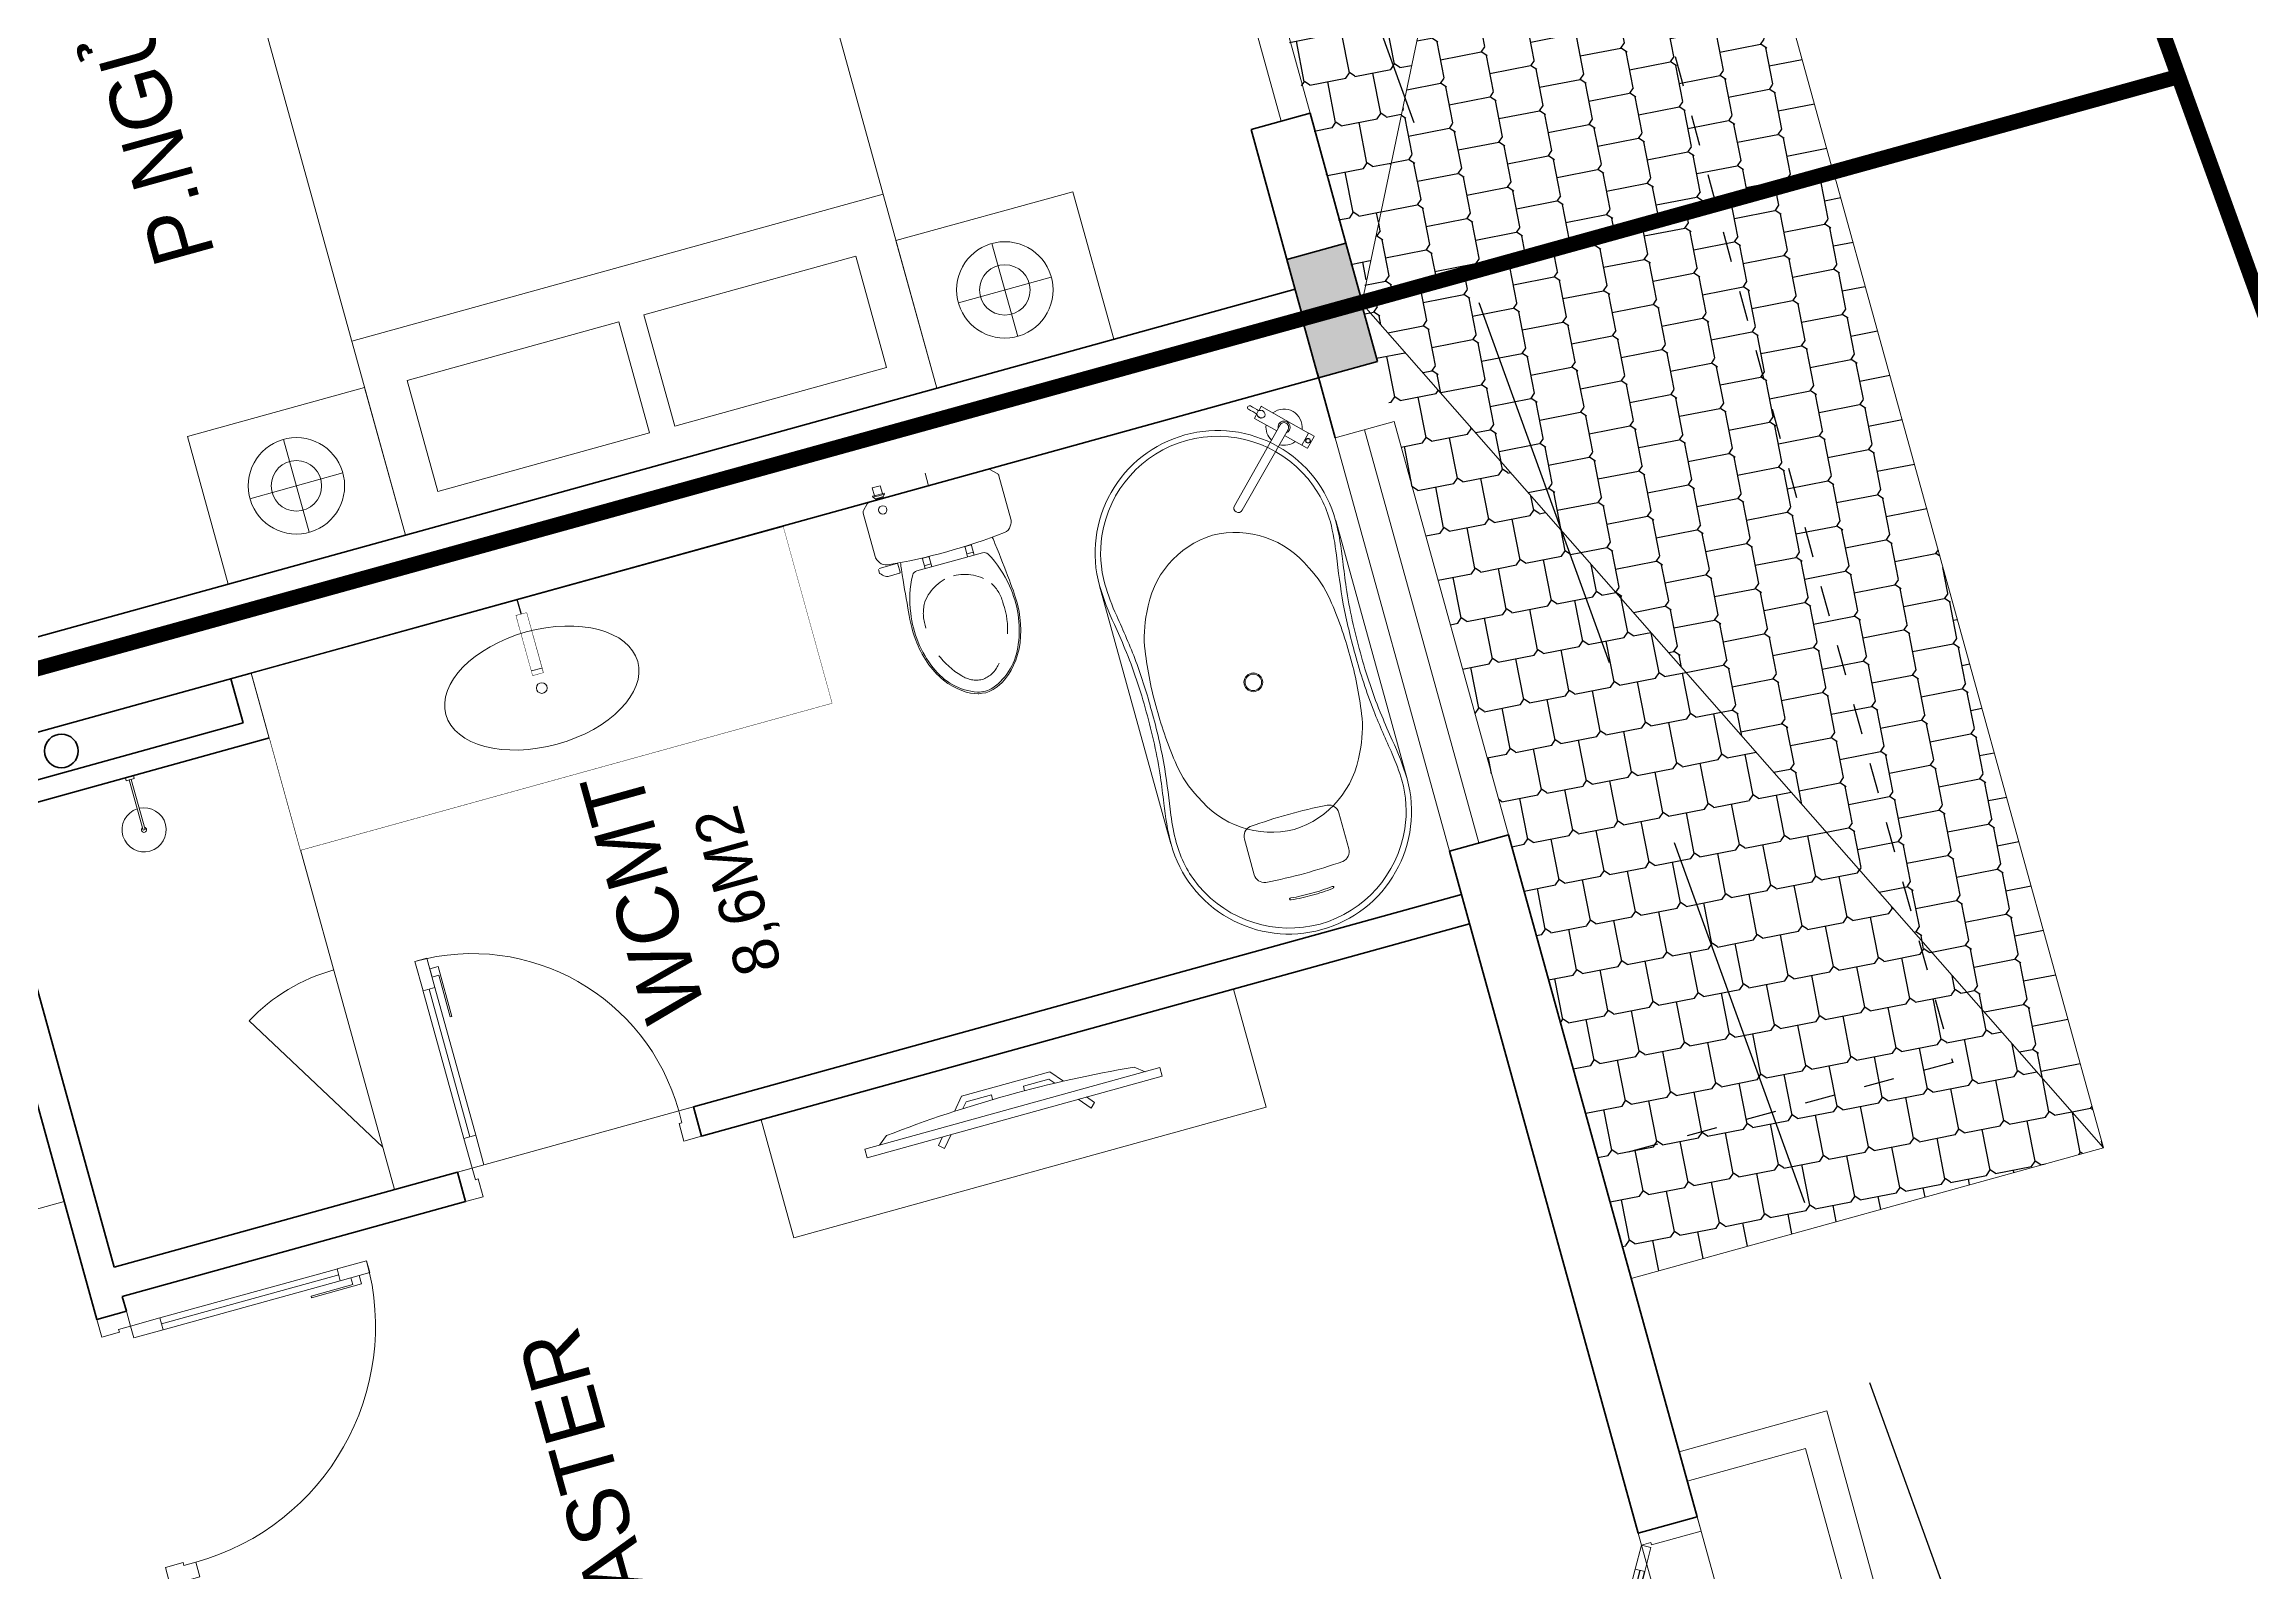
# Model space of a CAD drawing. Header units: metres. Extents: x 568332 to 569219, y 2065964 to 2066430.
# Drawn here: x 568553.8 to 568561.01, y 2066350.83 to 2066355.82 of the extents above; entities that cross this region are included whole.
import ezdxf

# ---------------------------------------------------------------- set-up
doc = ezdxf.new("R2010")
doc.units = ezdxf.units.M
for name, pattern in [('$AUDIT_BAD_LTYPE2', [0]), ('CENTER', [2, 1.25, -0.25, 0.25, -0.25]), ('HIDDEN', [0.375, 0.25, -0.125]), ('xref-thap C (mb tang 32-2)$0$HIDDEN', [0.375, 0.25, -0.125])]:
    doc.linetypes.add(name, pattern=pattern)
doc.layers.get('0').update_dxf_attribs({"linetype": 'CONTINUOUS'})
doc.layers.get('DEFPOINTS').update_dxf_attribs({"linetype": 'CONTINUOUS'})
for name, color, linetype, lineweight in [('-CENTER', 143, 'CENTER', 13), ('-CONCRETE', 1, 'CONTINUOUS', 35), ('-DIM', 9, 'CONTINUOUS', 13), ('-DOOR', 137, 'CONTINUOUS', 9), ('-FURNITURE', 46, 'CONTINUOUS', 9), ('-LINE1', 7, 'CONTINUOUS', 18), ('-LINE2', 252, 'CONTINUOUS', 9), ('-TEXT', 7, 'CONTINUOUS', 15), ('-WALL', 4, 'CONTINUOUS', 35), ('TEXT25', 2, 'CONTINUOUS', 13)]:
    doc.layers.add(name, color=color, linetype=linetype, lineweight=lineweight)
for name, color, linetype in [('-RANH GIOI LO DAT', 12, 'CONTINUOUS'), ('13. NET HATCH', 252, 'CONTINUOUS'), ('APOLIC', 7, 'CONTINUOUS'), ('RANHGIOI', 2, 'HIDDEN')]:
    doc.layers.add(name, color=color, linetype=linetype)
doc.styles.add('SVN_AVO_thuong', font='')
doc.styles.add('T1', font='', dxfattribs={"height": 200})
doc.styles.add('vnavanth', font='', dxfattribs={"width": 0.8})
doc.styles.get('SVN_AVO_thuong').set_extended_font_data('SVN-Avo')
doc.styles.get('T1').set_extended_font_data('VNgeometric Light')
doc.styles.get('vnavanth').set_extended_font_data('.VnAvantH')

# ---------------------------------------------------------------- blocks, each defined once
blk = doc.blocks.new('*U149')
at = {"linetype": '$AUDIT_BAD_LTYPE2'}
for p, q in [((70, 100), (70, 699.9999999999982)), ((90, 699.9999999999982), (90, 100))]:
    blk.add_line(p, q, dxfattribs=at)
for points in [[(50, 699.9999999999982), (90, 699.9999999999982), (90, 799.9999999999982), (50, 799.9999999999982), (50, 699.9999999999982)], [(50, 702.9059272893337), (50, 100)], [(50, 100), (90, 100), (90, 0), (50, 0), (50, 100)]]:
    blk.add_lwpolyline(points)
for points in [[(118.2698876160139, 594.5156181119073), (118.2698876160139, 764.1349438079906), (90, 764.1349438079906), (90, 735.8650561920058), (112.6159100928053, 735.8650561920058), (112.6159100928053, 594.5156181119073)], [(0, 0), (50, 0), (50, -40), (60, -40), (60, -99.99999999999272), (0, -99.99999999999272)], [(899.9999999999982, 1.3252863207713e-28), (849.9999999999982, 1.3252863207713e-28), (849.9999999999982, -40.00000000000001), (839.9999999999982, -40.00000000000001), (839.9999999999982, -99.99999999999272), (899.9999999999982, -99.99999999999272)]]:
    blk.add_lwpolyline(points, close=True)
at = {"linetype": '$AUDIT_BAD_LTYPE2', "ltscale": 0.3}
blk.add_arc((50, 0), 799.9999999999982, 0, 90, dxfattribs=at)
blk = doc.blocks.new('A$C52EE6B0C')
for p, q in [((-17.20769670707523, 15.73427220259327), (17.21740616677562, 15.73427220259327)), ((-17.20769664159161, -15.76179078378482), (17.25286010079435, -15.76177874789573))]:
    blk.add_line(p, q)
for radius in [1.2047244094, 1.0625984252]:
    blk.add_circle((0.004854760598391294, -0.01375929062487558), radius)
for centre, radius, start, end in [((-17.24314525874797, -0.01207868778146803), 15.74633857169191, 90.00004679933201, 180.0060212317107), ((-17.25508472573711, 0.1019342582440004), 14.92367355756088, 89.89259614786677, 114.0143398310184), ((-18.18116453613038, -21.56814891623799), 37.31420158923805, 80.32537186998005, 88.55949406869577), ((-17.85723445771146, -16.41196067107376), 31.44385665188106, 80.95530103647799, 88.85173392611411), ((3.492732717044419, 116.0118507486186), 102.6900642221361, 260.8064278436171, 264.356453546728), ((10.00461303815246, 158.7953360565007), 145.2428134353977, 261.321760178495, 262.6566174950622), ((-0.8758374273893423, 77.0744670072454), 62.80248494290996, 262.9722866301048, 270.8034968767962), ((0.8855469487607479, 77.0744670072454), 62.80248494290996, 269.1965031232039, 277.0277133698951), ((-18.4352474148327, 226.8786012548953), 214.5500408366301, 276.9922117853802, 278.5967700074263), ((-9.994903516751947, 158.7953360565007), 145.2428134353977, 277.3433825049378, 278.678239821505), ((18.19087405753089, -21.56814891623799), 37.31420158923805, 91.44050593130423, 99.67462813001998), ((17.49661970126908, -11.01489087357186), 26.04177352760918, 90.57161639594337, 98.52623542419117), ((17.38028173809289, 0.6458196171442978), 14.38048270410287, 65.5240217261104, 90.57161639594337), ((17.25285478011938, -0.01207868778146803), 15.74633857169191, 359.9939787682893, 89.999953200668), ((-17.21041953764507, 0.001682114729192108), 15.03342542002128, 114.0143397923319, 180.0588324882195), ((-5.419667109847069, -2.205582012422383), 14.69270855791083, 98.51976196149644, 117.8512947361469), ((-0.2559751088847406, -36.67531980102649), 49.54707038386372, 89.69837733597764, 98.51976196149644), ((-0.4392543211579323, 89.40770245710155), 75.83928513553873, 265.3361413481834, 270.3355216603239), ((0.5786736126174219, 84.46415005414747), 70.89675459107134, 269.5362586194438, 275.7509718273354), ((0.26568463028525, -36.67531980102649), 49.54707038386372, 81.48023803850357, 90.30162266402236), ((5.429376631247578, -2.205582012422383), 14.69270855791083, 62.14870526385309, 81.48023803850357), ((17.03142645675689, -0.1205247127218172), 15.22249436628161, 0.4018525137937155, 65.5240217261104), ((-7.450100970658241, -0.4025184732163325), 12.18724008712164, 113.3669392692271, 178.1720206420629), ((7.459810492087854, -0.4025184732163325), 12.18724008712164, 1.827979357937088, 66.63306073077288), ((28.29923964393674, 2.770475775178056), 0.2863587186237817, 160.8078893687392, 185.677575747249), ((28.14528837171383, 2.82406351249665), 0.1233475539422422, 123.474108831765, 160.8078893687392), ((28.11764562025201, 2.865868186636362), 0.07323016681635565, 85.79124561711077, 123.474108831765), ((28.11499697584077, 2.829875804425683), 0.1093198730242431, 39.09426345110634, 85.79124561711077), ((27.9923979784362, 2.718469867249951), 0.2748749163090767, 4.941295606222266, 41.00239497281166), ((1.032724158198107, 0.0596931052277796), 27.11457574387047, 359.8447870516113, 5.677575747249001), ((1.841417531803017, 0.05082119413418695), 26.56153366930607, 359.8606935406443, 5.815426488843808), ((-17.24314525874797, -0.01544044824549928), 15.74633857169191, 179.9939787682893, 269.999953200668), ((-17.21041951692314, -0.02920073014684021), 15.03342545060523, 179.9411309193374, 245.9856601689816), ((-7.450100970658241, 0.3749993371893652), 12.18724008712164, 181.8279793579371, 246.6330607307729), ((7.459810492087854, 0.3749993371893652), 12.18724008712164, 293.3669392692271, 358.1720206420629), ((17.25285478011938, -0.01544044824549928), 15.74633857169191, 270.000046799332, 0.006021231710728335), ((17.0314264257031, 0.09300610912032425), 15.22249441194929, 294.4759783475301, 359.5981396082714), ((28.29923964393674, -2.797994911205024), 0.2863587186237817, 174.322424252751, 199.1921106312608), ((1.032724158198107, -0.08721224125474691), 27.11457574387047, 354.322424252751, 0.1552129483886985), ((27.9923979784362, -2.745989003276918), 0.2748749163090767, 318.9976050271883, 355.0587043937777), ((1.841417531803017, -0.07834033016115427), 26.56153366930607, 354.1845735111562, 0.1393064593556944), ((28.14528837171383, -2.851582648523618), 0.1233475539422422, 199.1921106312608, 236.525891168235), ((28.11764562025201, -2.89338732266333), 0.07323016681635565, 236.525891168235, 274.2087543828892), ((28.11499697584077, -2.85739494045265), 0.1093198730242431, 274.2087543828892, 320.9057365488936), ((-5.419667109847069, 2.178062876395416), 14.69270855791083, 242.1487052638531, 261.4802380385036), ((5.429376631247578, 2.178062876395416), 14.69270855791083, 278.5197619614964, 297.8512947361469), ((-17.25508472573711, -0.1294528978760354), 14.92367355756088, 245.9856601689816, 270.1074038521332), ((3.492732717044419, -116.0393693881924), 102.6900642221361, 95.64354645327202, 99.19357215638293), ((-0.2559751088847406, 36.64780066499952), 49.54707038386372, 261.4802380385036, 270.3016226640223), ((-0.4392543211579323, -89.43522109673359), 75.83928513553873, 89.66447833967614, 94.66385865181664), ((0.26568463028525, 36.64780066499952), 49.54707038386372, 269.6983773359776, 278.5197619614964), ((0.5786736126174219, -84.4916686937795), 70.89675459107134, 84.24902817266455, 90.4637413805562), ((-18.4352474148327, -226.9061198945274), 214.5500408366301, 81.40322999257371, 83.00778821461982), ((17.38028173809289, -0.6733382567763329), 14.38048270410287, 269.4283836040566, 294.4759782738896), ((-18.18116453613038, 21.54062978021102), 37.31420158923805, 271.4405059313042, 279.6746281300199), ((-17.85723445771146, 16.38444203144172), 31.44385665188106, 271.1482660738859, 279.044698963522), ((10.00461303815246, -158.8228551925276), 145.2428134353977, 97.3433825049378, 98.67823982150497), ((-0.8758374273893423, -77.10198614327237), 62.80248494290996, 89.19650312320385, 97.02771336989514), ((0.8855469487607479, -77.10198614327237), 62.80248494290996, 82.97228663010486, 90.80349687679617), ((-9.994903516751947, -158.8228551925276), 145.2428134353977, 81.32176017849503, 82.65661749506219), ((18.19087405753089, 21.54062978021102), 37.31420158923805, 260.32537186998, 268.5594940686958), ((17.49661970126908, 10.98737223393982), 26.04177352760918, 261.4737645758088, 269.4283836040566)]:
    blk.add_arc(centre, radius, start, end)
at = {"layer": 'DEFPOINTS'}
for tag, p in [('MODELNUMBER', (0, 0)), ('TRADENAME', (0, -0.001666666648816317)), ('PRODUCT', (0, -0.003333333355840296)), ('MATERIAL', (0, -0.005000000004656613))]:
    blk.add_attdef(tag, p, '', height=0.001, dxfattribs=at)
blk = doc.blocks.new('A$C4D835AF5')
at = {"layer": '-FURNITURE', "ltscale": 8}
for p, q in [((-3.937007874133997, 0.3346456687140744), (-3.937007874133997, 0.8661417323164642)), ((-3.856363968050573, 0.3149606298829895), (-3.917322834720835, 0.3149606298829895)), ((3.14960629917914, 0.905511811026372), (-3.897637795307674, 0.905511811026372)), ((-3.549881889834069, 0.4615121080132667), (-3.549881889834069, 0.4918150943994988)), ((-3.339881889871322, 0.4918150943994988), (-3.339881889871322, 0.4615121080132667)), ((-0.5905511811724864, 0), (-0.5905511811724864, -12.08661417319672)), ((0.5905511810560711, 0), (0.5905511810560711, -12.08661417319672)), ((3.14960629917914, -0.9055118109972682), (3.14960629917914, 0.905511811026372)), ((3.169291338417679, 0.8956692913197912), (3.14960629917914, 0.8956692913197912)), ((3.169291338417679, -0.8956692912906874), (3.169291338417679, 0.8956692913197912)), ((3.188976377830841, 0.905511811026372), (3.976377952611074, 0.905511811026372)), ((3.996062992024235, -0.8858222072885837), (3.996062992024235, 0.8858183881966397)), ((-3.937007874133997, -0.8661417323164642), (-3.937007874133997, -0.3346456698782276)), ((-3.859123134170659, -0.3149606298829895), (-3.917322834720835, -0.3149606298829895)), ((-0.5905511811724864, -0.9055118109972682), (-3.897637795307674, -0.9055118109972682)), ((-3.702086295757908, -0.4482994973659515), (-3.703305563307367, -0.4183928251150064)), ((-3.626116961007938, -0.4552132484968752), (-3.624325704469811, -0.4472871391335502)), ((-3.592593900160864, -0.4693618138844613), (-3.593808271281887, -0.4553162374941166)), ((-3.516390349017456, -0.4728221969853621), (-3.515662283170968, -0.4687519224826247)), ((-3.483023508393671, -0.4913916403020266), (-3.485677747870795, -0.4713251190551091)), ((-3.406740271369927, -0.4913916403020266), (-3.404085924616084, -0.4713243082514964)), ((-3.373373430629726, -0.4728221969853621), (-3.374101741297636, -0.4687505542242434)), ((-3.297169879544526, -0.4693618138844613), (-3.295955249399412, -0.4553132418950554)), ((-3.263646818697453, -0.4552132484968752), (-3.265438825008459, -0.4472838216461241)), ((-3.187677483947482, -0.4482994973659515), (-3.186458005278837, -0.4183876432944089)), ((3.14960629917914, -0.9055118109972682), (0.5905511810560711, -0.9055118109972682)), ((3.169291338417679, -0.8956692912906874), (3.14960629917914, -0.8956692912906874)), ((3.188976377830841, -0.9055118109972682), (3.976377952611074, -0.9055118109972682))]:
    blk.add_line(p, q, dxfattribs=at)
for radius in [0.3110236219999999, 0.264425112]:
    blk.add_circle((3.582677165279165, 0), radius, dxfattribs=at)
for centre, radius, start, end in [((-5.172746209602337, -0.009833991935011), 0.2398274364867001, 175.3988683949836, 267.683684738816), ((-5.162281866127159, 0.001097322150599211), 0.2496571373087167, 92.26055198415715, 178.0931381794738), ((-5.411562051915098, -2528.914153773454), 2529.164725280366, 89.9660810117202, 89.99457585702427), ((-3.897637795307674, 0.8661417323164642), 0.03937007869999999, 90, 180), ((-3.917322834720835, 0.334645669296151), 0.0196850394, 180, 270), ((-3.444696608930826, -0.1800324727082625), 0.6800319107999998, 90.0155575041171, 98.89806549202986), ((-3.445067178807221, -0.1800325420044828), 0.6800319804999999, 81.10193476241767, 89.98433540355451), ((-5.820766091346741e-11, 0), 2.3622047244, 22.54031043733562, 157.4596895626644), ((-5.820766091346741e-11, 0), 0.7874015747999998, 318.5903779145428, 221.4096220854572), ((-5.820766091346741e-11, 0), 0.5905511810999999, 0, 180), ((3.188976377830841, 0.8858267717296258), 0.0196850394, 90, 180), ((3.976377952611074, 0.8858267717296258), 0.0196850394, 0, 90), ((-4.563514047302306, 275.4393603570643), 275.6895205756396, 269.8713704548476, 270.134413801293), ((-3.917322834720835, -0.334645669296151), 0.0196850394, 90, 180), ((-3.897637795307674, -0.8661417323164642), 0.03937007869999999, 180, 270), ((-3.69050836347742, -0.4472920451080427), 0.01162168131717254, 184.9730588167124, 258.0340652050838), ((-3.646140178490896, -0.2514027326542418), 0.2124717066311285, 257.2815863172942, 272.5837431166033), ((-3.637047897733282, -0.4523756541602779), 0.01129324217511807, 272.4656825237923, 345.4476281752974), ((-3.581550852512009, -0.4681202150823083), 0.01111262650185997, 186.4149760746678, 247.4426638316044), ((-3.544597993255593, -0.2922010583861265), 0.190689105969796, 257.5175194414243, 274.7853332085882), ((-3.528885980602354, -0.4692233995883726), 0.01300354377461912, 270.8627506118385, 343.9333648868276), ((-3.471052158158273, -0.4887641616223846), 0.01225629918881619, 192.3790292665462, 260.142289403178), ((-3.445049900154117, -0.295684714539675), 0.2070703525339242, 262.2005895473907, 277.9341143868692), ((-3.417906698421575, -0.4895470514893532), 0.01131775609399448, 277.3077516790804, 350.6199838641652), ((-3.361692738719285, -0.4698820120247547), 0.01204505090893129, 194.128595859641, 259.0416995531207), ((-3.342932183295488, -0.2742454641556833), 0.2085271705549764, 264.2062775251951, 279.0284077801071), ((-3.310024282021914, -0.4671465401770547), 0.01304389132053663, 269.1875638990808, 350.2219325995679), ((-3.252893783501349, -0.4524938771792222), 0.01109156189044463, 194.1921654394817, 261.8514003855582), ((-3.243402015476022, -0.2392133744724561), 0.2245328352159587, 267.1755962354845, 281.6727780298017), ((-3.20032295252895, -0.4465554517519195), 0.01276517026006314, 280.6032237323427, 352.1473828500294), ((-5.820766091346741e-11, 0), 2.3622047244, 202.5403104373356, 255.4906014981622), ((-5.820766091346741e-11, 0), 2.3622047244, 284.5092583305358, 337.4596895626644), ((3.188976377830841, -0.8858267716132104), 0.0196850394, 180, 270), ((3.976377952611074, -0.8858267716132104), 0.0196850394, 270, 0), ((-5.820766091346741e-11, -12.08661417319672), 0.5905511810999999, 180, 0)]:
    blk.add_arc(centre, radius, start, end, dxfattribs=at)
blk.add_ellipse((-3.444881830888335, -0.001299991592532024), major_axis=(0.5549964930499999, 1.979270000163069e-05), ratio=0.8491940411667758, dxfattribs=at)
for tag, p in [('TRADENAME', (-0.004336408572271466, 0.006709126027999446)), ('MODELNUMBER', (-0.004336408572271466, 0.008375792705919594)), ('PRODUCT', (-0.004336408572271466, 0.005042459379183128)), ('MATERIAL', (-0.004336408572271466, 0.003375792701262981))]:
    blk.add_attdef(tag, p, '', height=0.0009999999999999998, dxfattribs=at)
blk = doc.blocks.new('A$C06914B9D')
at = {"layer": '-FURNITURE', "ltscale": 5}
for p, q in [((294.6599550954998, -1372.946706551127), (294.593063864857, -1495.269907747395)), ((614.665790906176, -1373.70155921299), (614.5996415428817, -1494.51505508367))]:
    blk.add_line(p, q, dxfattribs=at)
for centre, radius, start, end in [((328.8346441350877, -1372.66104604397), 34.19417278572232, 97.79750243114067, 180.4786434526077), ((449.6535268053412, -3017.262859358452), 1683.161974464355, 85.38531070553488, 94.27462811831235), ((580.4543413612992, -1373.438239138573), 34.19417278572232, 359.5587913520952, 82.23993242046836), ((328.802044255659, -1495.589171717875), 34.19417278572232, 179.4650466896836, 262.14618768116), ((580.4225383251905, -1494.74476924073), 34.19417278572232, 277.7037576780962, 0.384898782282091), ((449.2141993120313, 149.0575992399827), 1683.174451148718, 265.7381508570538, 274.6274353096679)]:
    blk.add_arc(centre, radius, start, end, dxfattribs=at)
at = {"layer": '-FURNITURE', "ltscale": 8}
ref = blk.add_blockref('A$C4D835AF5', (131.1496618650854, -111.8140449207276), dxfattribs=dict(at, xscale=-25.08682081009749, yscale=25.08682081009749, zscale=25.08682081009749, rotation=45.00000000000001))
ref.add_attrib('MODELNUMBER', 'K-T97328-4', (131.0602679159492, -111.5708033395931), dxfattribs={"layer": 'DEFPOINTS', "height": 0.02508682081009749, "rotation": 224.9999999245364})
ref.add_attrib('TRADENAME', 'PURIST', (131.0898330230266, -111.6003684485331), dxfattribs={"layer": 'DEFPOINTS', "height": 0.02508682081009749, "rotation": 224.9999999245364})
ref.add_attrib('PRODUCT', 'BATH FILLER', (131.1193981114775, -111.6299335351214), dxfattribs={"layer": 'DEFPOINTS', "height": 0.02508682081009749, "rotation": 224.9999999245364})
ref.add_attrib('MATERIAL', 'PREMIUM MATERIALS', (131.1489632185549, -111.6594986421987), dxfattribs={"layer": 'DEFPOINTS', "height": 0.02508682081009749, "rotation": 224.9999999245364})
at = {"layer": '-FURNITURE'}
ref = blk.add_blockref('A$C52EE6B0C', (450.3224925715476, -887.8775309827179), dxfattribs=dict(at, xscale=25.39829667096628, yscale=25.39829667096628, zscale=25.39829667096628, rotation=270))
ref.add_attrib('MODELNUMBER', 'K-1800', (450.3224925715476, -887.8775309827179), dxfattribs={"layer": 'DEFPOINTS', "height": 0.02539829667096628, "rotation": 270})
ref.add_attrib('TRADENAME', 'ABRAZO', (450.2801620643586, -897.8758592382073), dxfattribs={"layer": 'DEFPOINTS', "height": 0.02539829667096628, "rotation": 270})
ref.add_attrib('PRODUCT', 'BATH', (450.2378315906972, -897.8758592456579), dxfattribs={"layer": 'DEFPOINTS', "height": 0.02539829667096628, "rotation": 270})
ref.add_attrib('MATERIAL', 'LITHOCAST', (450.1955010872334, -897.8758592493832), dxfattribs={"layer": 'DEFPOINTS', "height": 0.02539829667096628, "rotation": 270})
blk = doc.blocks.new('shower')
for points in [[(180919.3447017173, -32316.45425928477), (180912.3337561736, -32316.45425928477), (180912.3337561736, -32146.62790954509), (180919.3447017173, -32146.62790954509)], [(180929.3839969719, -32326.62790954066), (180902.2944609144, -32326.62790954066), (180902.2944609144, -32316.45425928477), (180929.3839969719, -32316.45425928477)]]:
    blk.add_lwpolyline(points, close=True)
for radius, start, end in [(72, 272.7906698559544, 267.2093301440456), (8.346062492523743, 294.8355446212717, 245.1644553787283)]:
    blk.add_arc((180915.8392289462, -32146.62790954416), radius, start, end)
blk = doc.blocks.new('A$C18091ED7')
for p, q in [((9.957147995010018e-09, -42.13376978135784), (0, -3.786117304116488e-07)), ((146.1412317672475, -26.59467297248193), (179.181621938591, -26.59467296488583)), ((146.1412317672475, -26.59467297248193), (146.1412317680188, -30.17859706786112)), ((146.1412317680188, -30.17859706786112), (165.7503655985456, -30.17859706340823)), ((153.0594147269658, -36.79204952501459), (146.1412317680188, -30.17859706786112)), ((152.3191092506386, -2.717133611440659e-07), (152.3191092568413, -26.59467297093943)), ((152.3191092506386, -2.717133611440659e-07), (179.1816219322718, -2.654269337654114e-07)), ((153.0594147269658, -36.79204952501459), (165.7503656001572, -36.79204952192958)), ((153.0594147275151, -39.73033438943094), (153.0594147269658, -36.79204952501459)), ((153.0594147275151, -39.73033438943094), (178.4413164740145, -39.73033438349376)), ((153.0594147275151, -39.73033438943094), (178.4413164740145, -39.73033438349376)), ((153.0594147275151, -39.73033438943094), (153.0594147281554, -42.13376974494895)), ((185.3594994290725, -30.17859705851879), (165.7503655985456, -30.17859706340823)), ((178.4413164733487, -36.79204951884458), (165.7503656001572, -36.79204952192958)), ((185.3594994290725, -30.17859705851879), (178.4413164733487, -36.79204951884458)), ((178.4413164733487, -36.79204951884458), (178.4413164740145, -39.73033438349376)), ((178.4413164740145, -39.73033438349376), (178.4413164746547, -42.1337697392446)), ((179.1816219322718, -2.654269337654114e-07), (179.181621938591, -26.59467296488583)), ((179.181621938591, -26.59467296488583), (185.3594994283012, -26.59467296337243)), ((185.3594994283012, -26.59467296337243), (185.3594994290725, -30.17859705851879)), ((-83.25994817525861, -267.3592828898691), (-83.259948167517, -299.9634285944048)), ((-83.25994817257379, -278.4883151478134), (-83.25994817046012, -287.6388527823146)), ((-62.88950393904452, -265.3807882612164), (-81.28145355204106, -265.3807882657275)), ((-60.91100931491019, -267.3592828844266), (-60.91100930728498, -299.9634285889624)), ((60.9110093945892, -267.3592828557594), (60.9110094022144, -299.9634285600623)), ((62.88950401780676, -265.3807882316178), (81.2814536308033, -265.3807882273395)), ((83.25994825493763, -267.3592828505498), (83.25994826256283, -299.9634285550856)), ((83.25994825750604, -278.488315108727), (83.2599482596197, -287.6388527429954)), ((165.3959958605519, -261.9873972070927), (165.3959958671003, -289.7349902229907)), ((167.8691141396885, -259.5142789271486), (228.0810223811895, -259.5142789128586)), ((230.5541406641933, -274.3229751045001), (230.5541406613593, -261.9873971916386)), ((-60.91100930959874, -290.0299398849311), (-83.25994816994717, -290.0299398901407)), ((60.91100939990065, -290.029939856031), (83.25994826024908, -290.0299398510542)), ((167.8691141472664, -292.2081085020036), (206.7175896017579, -292.2081084926904))]:
    blk.add_line(p, q)
for points in [[(230.0000000517721, -218.5046414944518, -0.1374073801801567), (225.4781190853137, -234.6482587013161), (221.7949787454636, -240.7070387715066, -0.2360805181595358), (198.2560902649639, -255.4947853636986, -0.0519608230665726), (-198.2560901437319, -255.4947854572965, -0.236080518165078), (-221.7949786317113, -240.7070388760185), (-225.4781189743626, -234.6482588077488, -0.1374073801809237), (-229.9999999484608, -218.5046416030382), (-229.9999999831671, -71.98694829508895, -0.1989123673786679), (-226.3782021181105, -63.2431547633314), (-208.8906150607545, -45.75556769772083, -0.1989123673792025), (-200.1468215308087, -42.13376982865157), (9.971699910238385e-09, -42.13376978135784), (200.1468215506357, -42.13376973403501, -0.1989123673792025), (208.8906150822841, -45.75556759897154), (226.3782021480001, -63.24315465634572, -0.1989123673791691), (230.0000000170658, -71.98694818626973)], [(144.14367173758, -618.9627606730501, -0.2124047892419209), (26.30999211127346, -734.491494372196, -0.0276853236339062), (-0.5628229983012716, -738.609219571983, -0.0222792448073508), (-26.30999181118386, -734.4914943844487, -0.2124047892421136), (-144.1436714920528, -618.9627607410075, -0.1427957259999892), (-167.2376623962118, -428.0139674870588, -0.0930051380368448), (-127.9331820271946, -309.1271633332653, -0.2564387014614383), (-111.240849547703, -299.9634286007786), (4.746470949612558e-08, -299.9634285748762), (111.2408496426324, -299.9634285482753, -0.2564387014619951), (127.933182126606, -309.1271632729331, -0.0930051380368741), (167.2376625517572, -428.0139674081001, -0.1427957260000456)]]:
    blk.add_lwpolyline(points, format="xyb", close=True)
at = {"linetype": 'xref-thap C (mb tang 32-2)$0$HIDDEN', "ltscale": 100}
blk.add_lwpolyline([(61.00044987679576, -669.0176259216969, -0.1990312026443698), (1.417429302819073e-07, -698.769823720475, -0.1990312026443799), (-61.00044960746891, -669.0176259504806, -0.2189240232571595), (-131.9321382956405, -478.313622940972, -0.1537914605682739), (-112.4681372026971, -403.989815428853, -0.2367011859554165), (5.876427167095244e-08, -347.5870280214876, -0.2367011859554843), (112.4681373467611, -403.9898153757968, -0.1537914605681893), (131.9321384748619, -478.313622878748, -0.2189240232571754)], format="xyb", close=True, dxfattribs=at)
blk.add_circle((165.7503656100234, -78.39166221523192), 13.90362011701458)
for centre, radius, start, end in [((-81.28145355158267, -267.3592828894034), 1.978494623656905, 90.00000001354867, 180.0000000133402), ((-62.88950393858613, -267.3592828848923), 1.978494623656905, 1.334021322268115e-08, 90.00000001354867), ((62.88950401826514, -267.3592828552937), 1.978494623656905, 90.00000001354867, 180.0000000133402), ((81.28145363126168, -267.3592828510155), 1.978494623656905, 1.334021322268115e-08, 90.00000001354867), ((167.8691141402633, -261.9873972065106), 2.473118279571131, 90.00000001354867, 180.0000000133402), ((168.3527972659103, -224.7572911087773), 80.08895368617857, 306.4658507565522, 320.3122930343796), ((228.0810223845983, -274.3229751050822), 2.473118279571131, 320.3122930343796, 1.334021322268115e-08), ((167.8691141466952, -289.7349902224087), 2.473118279571131, 180.0000000133402, 270.0000000135486), ((206.717589598069, -276.6690117186226), 15.53909677420133, 270.0000000135486, 306.4658507565522)]:
    blk.add_arc(centre, radius, start, end)
for points, knots in [([(-155.6468228230951, -259.4535552573798), (-156.6353001506941, -267.2522313103836), (-164.2940232875517, -328.394745314552), (-169.1545302536251, -385.0939582949213), (-183.68571763406, -527.7705276800843), (-135.602968026873, -679.1126648240606), (-50.29344375100118, -735.2493608418445), (-19.70048385594782, -741.0901266933652), (1.531116140540689e-07, -743.6724421556864)], [130.6139379315478, 130.6139379315478, 130.6139379315478, 130.6139379315478, 152.8521090939923, 311.1293507817257, 417.703951170228, 561.3833927516608, 697.6926317810714, 710.812262267882, 710.812262267882, 710.812262267882, 710.812262267882]), ([(155.6468228994709, -259.4535551877343), (156.6353002305841, -267.2522312389628), (164.2940233960289, -328.3947452375724), (169.1545303888706, -385.0939582149149), (183.6857178367027, -527.7705275934422), (135.6029683008201, -679.1126647599449), (50.29344405157826, -735.2493608178338), (19.70048415924612, -741.0901266841101), (1.530679583083838e-07, -743.6724421554536)], [130.613937934949, 130.613937934949, 130.613937934949, 130.613937934949, 152.8521090939923, 311.1293507817257, 417.703951170228, 561.3833927516608, 697.6926317810714, 710.812262267882, 710.812262267882, 710.812262267882, 710.812262267882])]:
    blk.add_open_spline(points, degree=3, knots=knots)
blk = doc.blocks.new('*U18')
at = {"linetype": '$AUDIT_BAD_LTYPE2'}
for p, q in [((70, 100), (69.99999999999999, 599.9999999999982)), ((89.99999999999999, 599.9999999999982), (90, 100))]:
    blk.add_line(p, q, dxfattribs=at)
for points in [[(49.99999999999999, 599.9999999999982), (89.99999999999999, 599.9999999999982), (89.99999999999999, 699.9999999999982), (49.99999999999999, 699.9999999999982), (49.99999999999999, 599.9999999999982)], [(49.99999999999999, 602.9059272893337), (50, 100)], [(50, 100), (90, 100), (90, 0), (50, 0), (50, 100)]]:
    blk.add_lwpolyline(points)
for points in [[(118.2698876160139, 494.5156181119073), (118.2698876160139, 664.1349438079906), (89.99999999999999, 664.1349438079906), (89.99999999999999, 635.8650561920058), (112.6159100928053, 635.8650561920058), (112.6159100928053, 494.5156181119073)], [(0, 0), (50, 0), (50, -40), (60, -40), (60, -100.0001724930698), (0, -100.0001724930698)], [(799.9999999999982, 7.105427357601134e-15), (749.9999999999982, 7.105427357601134e-15), (749.9999999999982, -40), (739.9999999999982, -40), (739.9999999999982, -100.0001724930698), (799.9999999999982, -100.0001724930698)]]:
    blk.add_lwpolyline(points, close=True)
at = {"linetype": '$AUDIT_BAD_LTYPE2', "ltscale": 0.3}
blk.add_arc((50, 0), 699.9999999999982, 0, 90, dxfattribs=at)
blk = doc.blocks.new('Sink_Cicle')
blk.add_lwpolyline([(17.49999987077899, -50.00226151314564), (-17.49999987077899, -49.99773848685436), (-17.51615354442038, -252.2967581441626), (17.48384613892995, -252.3012811850058)], close=True)
blk.add_circle((0, -300), 17.5)
at = {"layer": 'DEFPOINTS'}
blk.add_line((0, -100), (0, 0), dxfattribs=at)
blk.add_wipeout([(17.499999870775355, -50.00226151314928), (-17.49999987078263, -49.99773848685436), (-17.516153544427652, -252.29675814416623), (17.48384613892631, -252.3012811850058)])
at = {"layer": '-FURNITURE', "linetype": 'Continuous'}
blk.add_ellipse((0, -300), major_axis=(-325, 0), ratio=0.5846153846153846, dxfattribs=at)
blk.add_line((-17.51421511289664, -237.2967582757119), (17.48578462866135, -237.3012813020032))
blk = doc.blocks.new('*U266')
at = {"ltscale": 300}
blk.add_lwpolyline([(0, 0), (1799.999999999778, 0), (1799.999999999778, -600), (0, -600)], close=True, dxfattribs=at)
blk.add_wipeout([(0, 7.275957614183426e-12), (1799.999999999768, 7.275957614183426e-12), (1799.999999999768, -600), (0, -600)], dxfattribs=at)
blk.add_blockref('Sink_Cicle', (899.999999999889, 0), dxfattribs=at)
blk = doc.blocks.new('A$C5C575821')
at = {"layer": '-CONCRETE'}
h = blk.add_hatch(color=256, dxfattribs=at)
h.dxf.hatch_style = 1
h.paths.add_polyline_path([(-0.00237559899687767, 200.0000000000146), (-0.00237559899687767, 1.455191522836685e-11), (199.9976244010031, 1.455191522836685e-11), (199.9976244010031, 200.0000000000146)])
blk.add_lwpolyline([(-0.00237559899687767, 1.455191522836685e-11), (199.9976244010031, 1.455191522836685e-11), (199.9976244010031, 200.0000000000146), (-0.00237559899687767, 200.0000000000146)], close=True, dxfattribs=at)
blk = doc.blocks.new('XR.MB.LM123$0$tvi 1')
blk.add_lwpolyline([(28.54445810673496, -2.291926648467779e-10), (28.54445810673496, -999.9999999999964), (-7.275957614183426e-12, -1000), (0, 0)], close=True)
for points in [[(28.54445810680045, -50.31958968611434), (52.37372755713295, -80.86315460130209)], [(-24.09820395050338, -235.5599978379832), (-39.09879504836863, -251.7939635238108)], [(0, -284.7849796677438), (-39.09879504836863, -251.7939635238108)], [(0, -255.9952397129928), (-24.09820395050338, -235.5599978379832)], [(69.66229681991535, -315.0836646851385), (111.1934016081432, -350.2927865858655), (111.193401608034, -649.712917566063), (69.68611289083492, -684.9110379843005)], [(89.09002233762294, -445.7449799550195), (89.09002233762294, -359.9578938602899), (70.91298945683957, -344.6203678706661)], [(89.09002233762294, -445.7449799550195), (73.49991829216015, -445.7449799550232)], [(89.09002233768115, -554.2550200447404), (89.09002233773936, -640.0421061392371), (70.91298945678864, -655.3796321293303)], [(89.09002233768115, -554.2550200447404), (73.49991829216015, -554.2550200447404)], [(0, -715.2150203320198), (-39.09879504836863, -748.2060364759491)], [(-24.09820395050338, -764.4400021620095), (-39.09879504836863, -748.2060364759491)], [(0, -744.004760287), (-24.09820395050338, -764.4400021620095)], [(28.54445810674224, -949.680410313882), (52.37372755713295, -919.1368453984578)]]:
    blk.add_lwpolyline(points)
blk.add_arc((-4025.16618952866, -499.9999999999964), 4099.025185406737, 354.1310878512652, 5.868912148527433)
blk = doc.blocks.new('*U265')
at = {"ltscale": 0.3}
for points in [[(1072.643610578382, 0, 0.4142135623730951), (50, 1022.643610578382, 0.4142135623730951)], [(1072.643610578382, 0, -0.4142135623730951), (2040.987560418049, 968.3439498396674, -0.4142135623730951)]]:
    blk.add_lwpolyline(points, format="xyb", dxfattribs=at)
for points in [[(851.5494122543907, 462.7747689338588), (136.6025403784438, 50)], [(849.0328054002757, 461.321805289191), (869.0328054002757, 426.6807891378135), (955.6353457787196, 476.6807891378135), (935.6353457787196, 511.321805289191), (849.0328054002757, 461.321805289191)], [(1288.979640634378, 434.1719749198335), (1268.979640634378, 399.5309587684561), (1182.377100255934, 449.5309587684561), (1202.377100255934, 484.1719749198335), (1288.979640634378, 434.1719749198335)], [(1286.463033780263, 435.6249385645013), (1954.385020039605, 50)], [(136.6025403784438, 50), (156.6025403784438, 15.35898384862245), (70, -34.64101615137755), (50, 0), (136.6025403784438, 50)], [(1954.385020039605, 50), (1934.385020039605, 15.35898384862253), (2020.987560418049, -34.64101615137747), (2040.987560418049, 0), (1954.385020039605, 50)]]:
    blk.add_lwpolyline(points)
for points in [[(743.545707174683, 433.0620551827448), (890.4403522002776, 517.8717180307864), (904.5752960082846, 493.3892771931872), (880.0928551707107, 479.2543333851949), (868.784900124308, 498.8402860552691), (746.3726959362873, 428.1655670152199)], [(0, 0), (50, 0), (50, -40), (60, -40), (60, -245.9999999543969), (0, -245.9999999543969)], [(2090.987560418049, 0), (2040.987560418049, 0), (2040.987560418049, -40), (2030.987560418049, -40), (2030.987560418049, -245.9999999543969), (2090.987560418049, -245.9999999543969)]]:
    blk.add_lwpolyline(points, close=True)
at = {"layer": 'APOLIC', "linetype": '$AUDIT_BAD_LTYPE2'}
for p, q in [((146.6025403784438, 32.67949192431123), (859.0328054002757, 444.0012972135023)), ((869.0328054002757, 426.6807891378135), (156.6025403784438, 15.35898384862245)), ((1268.979640634378, 399.5309587684561), (1934.385020039605, 15.35898384862253)), ((1944.385020039605, 32.67949192431138), (1278.979640634378, 416.8514668441449))]:
    blk.add_line(p, q, dxfattribs=at)
blk = doc.blocks.new('M30-T3')
at = {"layer": '13. NET HATCH'}
h = blk.add_hatch(dxfattribs=at)
h.set_pattern_fill('MAIGO-12', color=256, scale=299.9999999999999, angle=265.5747452238605)
h.set_pattern_definition([(265.5747452238605, (23244.23688142747, 16969.18643338827), (143.765938342483, -86.35018802819936), [120, -30, 120, -30]), (355.5747452238606, (23260.34954152457, 16982.98433846829), (155.3397134280492, 63.20263785706675), [134.9999999999999, -164.9999999999999]), (310.5747452238605, (23246.55163644458, 16999.09699856536), (143.7659383452181, -86.35018802984217), [21.213203436, -403.0508652]), (40.57474522386053, (23244.23688142747, 16969.18643338827), (155.3397134310046, 63.20263785826918), [21.213203436, -403.0508652])])
h.paths.add_polyline_path([(201374.1498823807, -901840.121537137), (204199.4385777008, -900472.8636027242), (202396.3249353481, -900472.8656638836), (201293.2089238797, -900472.8656638834)])
h.paths.add_polyline_path([(200893.2089238794, -902072.8656638832), (201374.1498823807, -901840.121537137), (201293.2089238797, -900472.8656638834), (200893.2089238797, -900472.8656638833)])
h = blk.add_hatch(dxfattribs=at)
h.set_pattern_fill('MAIGO-12', color=256, scale=299.9999999999999, angle=-4.425254776139478)
h.set_pattern_definition([(355.5747452238606, (23340.91284200997, 17051.97386386816), (86.35018802819933, 143.765938342483), [119.9999999999999, -29.99999999999999, 119.9999999999999, -29.99999999999999]), (85.57474522386052, (23327.11493693001, 17068.08652396523), (-63.20263785706678, 155.3397134280493), [134.9999999999999, -164.9999999999999]), (40.57474522386053, (23311.00227683294, 17054.28861888521), (86.35018802984214, 143.7659383452181), [21.213203436, -403.0508652]), (130.5747452238605, (23340.91284200997, 17051.97386386816), (-63.20263785826921, 155.3397134310046), [21.213203436, -403.0508652])])
h.paths.add_polyline_path([(204199.4385639442, -900472.8656638839), (203872.8173454385, -900630.929085467), (202760.8788671843, -901169.0349496948), (201374.1498823807, -901840.121537137), (204199.4400273271, -901672.8655516964)])
h.paths.add_polyline_path([(204199.4405105353, -902072.8656638833), (204199.4400273271, -901672.8655516964), (201374.1498823807, -901840.121537137), (200893.2089238794, -902072.8656638832)])
at = {"layer": '-CONCRETE'}
blk.add_circle((203919.4685680755, -895991.6853241392, 5.66516857499076e-09), 55, dxfattribs=at)
at = {"layer": '-DOOR'}
for points in [[(200085.8729311353, -900272.9404821454), (198385.8702158453, -900272.8424104917), (198385.860102364, -900472.8656638823), (200085.8612586553, -900472.9637354466)], [(202396.3249353567, -900372.8656640844), (203796.3249353567, -900372.8654774454)]]:
    blk.add_lwpolyline(points, dxfattribs=at)
blk.add_lwpolyline([(202396.3249353481, -900272.8656638835), (203796.3249353481, -900272.8656638839), (203796.3249353481, -900472.8656638839), (202396.3249353481, -900472.8656638836)], close=True, dxfattribs=at)
at = {"layer": '-FURNITURE'}
blk.add_line((202249.4433301818, -896658.2986617282), (203999.4433301818, -896658.2986617282), dxfattribs=at)
blk.add_lwpolyline([(202393.2170145577, -896658.2986617282), (202906.8576351615, -896348.1804377141)], dxfattribs=at)
blk.add_lwpolyline([(202149.4433301818, -899473.215963772), (201749.4433301818, -899473.215963772), (201749.4433301818, -897873.2159637725), (202149.4433301818, -897873.2159637725)], close=True, dxfattribs=at)
blk.add_arc((202393.2170145577, -896658.2986617282), 600, 0, 31.12210928823411, dxfattribs=at)
at = {"layer": '-LINE1'}
for p, q in [((202499.4433301818, -894608.2986617282), (202499.4433301818, -895608.2986617282)), ((200205.8607457916, -900472.9590301967), (200205.8376690593, -900872.9778530526)), ((200305.8607456252, -900472.964799108), (200305.8318998779, -900972.9854145289)), ((200893.2089238794, -902072.8656638832), (200893.2089238797, -900472.865663883)), ((204199.4385777034, -900472.8656628758), (204199.4405105353, -902072.8656638833)), ((200205.8376690593, -900872.9778530526), (198265.8376744593, -900872.8282891569)), ((200305.8318998779, -900972.9854145289), (198165.8319058176, -900972.82072738)), ((204199.4405105353, -902072.8656638833), (200893.2089238794, -902072.8656638832))]:
    blk.add_line(p, q, dxfattribs=at)
blk.add_lwpolyline([(200893.2089238794, -902072.8656638832), (204199.4385777034, -900472.8656638837)], dxfattribs=at)
at = {"layer": '-LINE2'}
blk.add_line((202249.4433301818, -897671.2503036854), (202249.4433301818, -896871.2503036854), dxfattribs=at)
at = {"layer": '-RANH GIOI LO DAT', "linetype": 'HIDDEN', "ltscale": 10, "const_width": 50}
blk.add_lwpolyline([(204199.4457056917, -903241.9539944378), (204199.4457064277, -883353.7948189313), (195199.4457063907, -883353.7948185992), (195199.4457063907, -903938.4568865309)], close=True, dxfattribs=at)
at = {"layer": '-WALL'}
for p, q in [((204199.4433301818, -886858.2799302337), (204199.4385777034, -900272.8656628758)), ((202099.3092005027, -895608.2986617282), (203999.4433301818, -895608.2986617282)), ((202099.3092005027, -895608.2986617282), (202099.3092005027, -895708.2986617282)), ((202099.3092005027, -895708.2986617282), (202149.4433301818, -895708.2986617282)), ((202149.4433301818, -895708.2986617282), (202149.4433301818, -896871.2503036854)), ((202249.4433301818, -895708.2986617282), (202249.4433301818, -896871.2503036854)), ((202249.4433301818, -895708.2986617282), (203999.4433301818, -895708.2986617282)), ((203779.3296928619, -896658.2986617272), (203779.3296928675, -895708.2986617254)), ((203849.3296928619, -896588.2986617272), (203849.3296928675, -895708.2986617254)), ((203849.3296928619, -896588.2986617272), (203999.3296928619, -896588.2986617272)), ((203779.3296928619, -896658.2986617272), (203999.3296928618, -896658.2986617272)), ((202249.4433301818, -896871.2503036854), (202149.4433301818, -896871.2503036854)), ((202149.4433301818, -897671.2503036854), (202149.4433301818, -900272.8656638834)), ((202249.4433301818, -897671.2503036854), (202149.4433301818, -897671.2503036854)), ((202249.4433301818, -897671.2503036854), (202249.4433301818, -900272.8656638834)), ((202396.3249353481, -900272.8656638835), (200085.860102364, -900272.865663883)), ((202396.3249353481, -900472.8656638836), (202396.3249353481, -900272.8656638835)), ((203796.3249353481, -900272.8656638839), (204014.3231572217, -900272.8656638839)), ((200085.8601023639, -900472.8656638832), (202396.3249353481, -900472.8656638836))]:
    blk.add_line(p, q, dxfattribs=at)
blk.add_lwpolyline([(200085.8601023639, -900472.8656638832), (200085.860102364, -900272.8656638828)], dxfattribs=at)
at = {"layer": 'DEFPOINTS', "linetype": 'HIDDEN', "ltscale": 5}
for p, q in [((201293.2089238795, -901672.8656638833), (201293.2089238797, -900472.8656638832)), ((204106.5738939226, -901672.8656638834), (201293.2089238795, -901672.8656638833))]:
    blk.add_line(p, q, dxfattribs=at)
at = {"layer": '-DOOR'}
for name, p, rotation in [('*U149', (202099.3092005027, -895708.2986617282), 180), ('*U18', (202249.4433301818, -896871.2503036854), 270)]:
    blk.add_blockref(name, p, dxfattribs=dict(at, rotation=rotation))
at = {"layer": '-DOOR', "xscale": -0.8130081300813006, "yscale": 0.8130081300813008, "zscale": 0.8130081300813007}
blk.add_blockref('*U265', (200085.860102364, -900272.8656638828), dxfattribs=at)
at = {"layer": '-FURNITURE', "rotation": 90.00000000000001}
blk.add_blockref('shower', (171452.7017833238, -1077099.13789067), dxfattribs=at)
at = {"layer": '-FURNITURE', "extrusion": (0, 0, -1), "rotation": 179.9963102775916}
blk.add_blockref('XR.MB.LM123$0$tvi 1', (-201938.2821278902, -899173.215962721), dxfattribs=at)
at = {"layer": '-FURNITURE', "xscale": -1, "rotation": 269.9963422654919}
blk.add_blockref('A$C18091ED7', (204041.5770999632, -898951.9195980595), dxfattribs=at)
at = {"layer": '-WALL'}
blk.add_blockref('A$C5C575821', (203999.4409533024, -900472.8656628758), dxfattribs=at)
at = {"xscale": -1, "rotation": 270}
blk.add_blockref('A$C06914B9D', (203986.1419964118, -900252.6311001694), dxfattribs=at)
at = {"layer": 'TEXT25'}
for s, height, style, p in [('P. NGỦ MASTER', 200, 'SVN_AVO_thuong', (199558.1532543585, -897114.5135264595)), ('WCMT', 200, 'SVN_AVO_thuong', (202540.3173019204, -897794.5545161257)), ('8,6M2', 150, 'T1', (202611.6799940385, -898072.1967016878))]:
    blk.add_text(s, height=height, rotation=359.9999999899487, dxfattribs=dict(at, style=style)).set_placement(p)
at = {"layer": '-FURNITURE', "extrusion": (0, 0, -1), "xscale": -1, "zscale": -1, "rotation": 90}
blk.add_blockref('*U266', (-203999.4433301818, -896658.2986617282), dxfattribs=at)
at = {"layer": '-WALL'}
blk.add_line((203999.4385777034, -900272.8656638839), (203999.4385777034, -895608.2986617282), dxfattribs=at)
blk = doc.blocks.new('A$C8a974c9c')
for p, q in [((1750.087982669494, 2957.416116623174), (1750.087982669657, 2642.58393779996)), ((1592.671893257969, 2800.000027211493), (1907.504072081182, 2800.000027211652)), ((1342.999452652235, 2500.000027214177), (1342.999452652119, 700.000027214177)), ((1750.087982669345, 242.5839378051005), (1750.087982669549, 557.4161166283138)), ((1592.67189325784, 400.0000272168018), (1907.504072081053, 400.0000272166017))]:
    blk.add_line(p, q)
for points in [[(1999.999452652235, 3100.000027209127), (1500.176512686827, 3100.000027209127), (1500.176512686827, 2500.000027214177), (1999.999452652235, 2500.000027214177)], [(1890.999452652235, 2360.000027214177), (1514.499452652235, 2360.000027214177), (1514.499452652148, 1642.500027214177), (1890.999452652148, 1642.500027214177)], [(1890.99945265209, 840.000027214177), (1514.49945265209, 840.000027214177), (1514.499452652148, 1557.500027214177), (1890.999452652148, 1557.500027214177)], [(1999.999452652119, 100.0000272192265), (1500.17651268671, 100.0000272192265), (1500.17651268671, 700.000027214177), (1999.999452652119, 700.000027214177)]]:
    blk.add_lwpolyline(points, close=True)
blk.add_lwpolyline([(1999.999452652235, 2500.000027214177), (-0.0005473477649502456, 2500.000027214177), (-0.0005473478813655674, 700.000027214177), (1999.999452652119, 700.000027214177), (1999.999452652235, 2500.000027214177)])
for centre, radius in [((1750.087982669561, 2800.000027211581), 157.4160894116067), ((1750.087982669561, 2800.000027211581), 82.41608941160666), ((1750.087982669432, 400.0000272166926), 157.4160894116067), ((1750.087982669432, 400.0000272166926), 82.41608941160666)]:
    blk.add_circle(centre, radius)
blk = doc.blocks.new('M31-T3')
at = {"layer": '13. NET HATCH'}
h = blk.add_hatch(dxfattribs=at)
h.set_pattern_fill('MAIGO-12', color=256, scale=300, angle=-4.42525477613589)
h.set_pattern_definition([(355.5747452238641, (29151.1469492442, 16093.56138451595), (86.35018802819033, 143.7659383424884), [120, -30, 120, -30]), (85.5747452238641, (29137.34904416424, 16109.67404461303), (-63.2026378570765, 155.3397134280453), [135, -165]), (40.57474522386411, (29121.23638406716, 16095.87613953301), (86.35018802983315, 143.7659383452235), [21.213203436, -403.0508652]), (130.5747452238641, (29151.1469492442, 16093.56138451595), (-63.20263785827893, 155.3397134310006), [21.213203436, -403.0508652])])
h.paths.add_polyline_path([(197655.4625192586, -968839.2778757926), (196991.8264713555, -968496.9672980253), (196219.1185399211, -968098.3962751122), (195244.8229597874, -967595.8441849936), (195033.3218111358, -967481.9248599646), (195033.3218112024, -968681.7987425524)])
h.paths.add_polyline_path([(195033.3218112024, -968681.7987425524), (195033.3218112343, -969081.9453161719), (198134.1586224562, -969086.1944502889), (197655.4625192586, -968839.2778757926)])
h = blk.add_hatch(dxfattribs=at)
h.set_pattern_fill('MAIGO-12', color=256, scale=300, angle=265.5747452238641)
h.set_pattern_definition([(265.5747452238641, (29054.47098866169, 16010.77395403618), (143.7659383424884, -86.35018802819036), [120, -30, 120, -30]), (355.5747452238641, (29070.58364875879, 16024.57185911608), (155.3397134280453, 63.20263785707647), [135, -165]), (310.5747452238641, (29056.7857436788, 16040.68451921316), (143.7659383452235, -86.35018802983318), [21.213203436, -403.0508652]), (40.57474522386411, (29054.47098866169, 16010.77395403618), (155.3397134310006, 63.20263785827891), [21.213203436, -403.0508652])])
h.paths.add_polyline_path([(198136.3511300333, -967486.1959525049), (197834.4585891158, -967485.7822635646), (197736.3515055873, -967485.6478256108), (197595.2596581411, -968808.2245955534), (198134.1586224562, -969086.1944502889)])
h.paths.add_polyline_path([(197736.3515055873, -967485.6478256108), (197443.3829388043, -967485.2463653572), (195033.3218111358, -967483.7895139168), (196816.7200072914, -968406.6455093371), (197595.2596581411, -968808.2245955534)])
at = {"layer": '-DOOR'}
for points in [[(197073.3830216104, -967389.1721311959), (195673.3830216103, -967389.1721311959)], [(195673.3830216104, -967486.7669863844), (197073.3830216104, -967486.7669863844)]]:
    blk.add_lwpolyline(points, dxfattribs=at)
at = {"layer": '-LINE1'}
for p, q in [((195033.3218112636, -967486.7496284377), (195033.3218112343, -969081.9928743476)), ((195033.3218112343, -969081.9928743476), (198134.1586224562, -969086.1944502889))]:
    blk.add_line(p, q, dxfattribs=at)
blk.add_lwpolyline([(198134.1586224562, -969086.1944502889), (195033.3218112317, -967486.7496284377)], dxfattribs=at)
at = {"layer": '-RANH GIOI LO DAT', "linetype": 'HIDDEN', "ltscale": 10, "const_width": 50}
blk.add_lwpolyline([(201048.2276158333, -969786.8243229389), (206033.3218114376, -964401.0318200588), (206033.3218111992, -950364.1539571285), (195033.3218111992, -950364.1539568901), (195033.3218111992, -970252.3131330013)], close=True, dxfattribs=at)
at = {"layer": '-WALL'}
for p, q in [((195033.3218112317, -967486.7496284377), (195033.3218112317, -953874.1263594627)), ((195133.3218111358, -967286.7496284377), (195133.3218112317, -962723.9621816028)), ((195135.254585798, -967286.5161840132), (195673.3830216104, -967287.2535913761)), ((195673.3835290514, -967486.7496289484), (195673.3830216104, -967287.2535913761)), ((195233.3218111358, -967486.7669863844), (195673.3830216104, -967486.7669863844))]:
    blk.add_line(p, q, dxfattribs=at)
at = {"layer": 'DEFPOINTS', "linetype": 'HIDDEN', "ltscale": 5}
blk.add_line((195033.3218112027, -968685.6466991637), (197734.7071249045, -968685.6466989487), dxfattribs=at)
at = {"layer": '-FURNITURE', "rotation": 180}
blk.add_blockref('A$C8a974c9c', (197133.3212638204, -963572.4440945038), dxfattribs=at)
at = {"layer": '-WALL', "xscale": -1}
blk.add_blockref('A$C5C575821', (195233.3194355368, -967486.7496284377), dxfattribs=at)
at = {"layer": '-TEXT', "color": 2, "style": 'vnavanth'}
blk.add_text('p.ngñ MASTER', height=199.9591899200177, dxfattribs=at).set_placement((196183.126433843, -963919.0497694928))

msp = doc.modelspace()

# ---------------------------------------------------------------- block references
at = {"layer": '-CENTER', "xscale": 0.001, "yscale": 0.001, "zscale": 0.001, "rotation": 105.4590240816413}
msp.add_blockref('M30-T3', (567744.6323991665, 2065918.141684246), dxfattribs=at)

# ---------------------------------------------------------------- next in the draw order: block references
at = {"layer": '-DIM', "xscale": 0.001, "yscale": 0.001, "zscale": 0.001, "rotation": 105.4590240828616}
msp.add_blockref('M31-T3', (567677.6031633979, 2065909.114635424), dxfattribs=at)

# ---------------------------------------------------------------- next in the draw order: linework, layer by layer
at = {"layer": 'RANHGIOI', "color": 12, "ltscale": 5}
msp.add_line((568554.6560912213, 2066365.553030337), (568569.7221697366, 2066323.89450819), dxfattribs=at)

doc.saveas('drawing.dxf')
